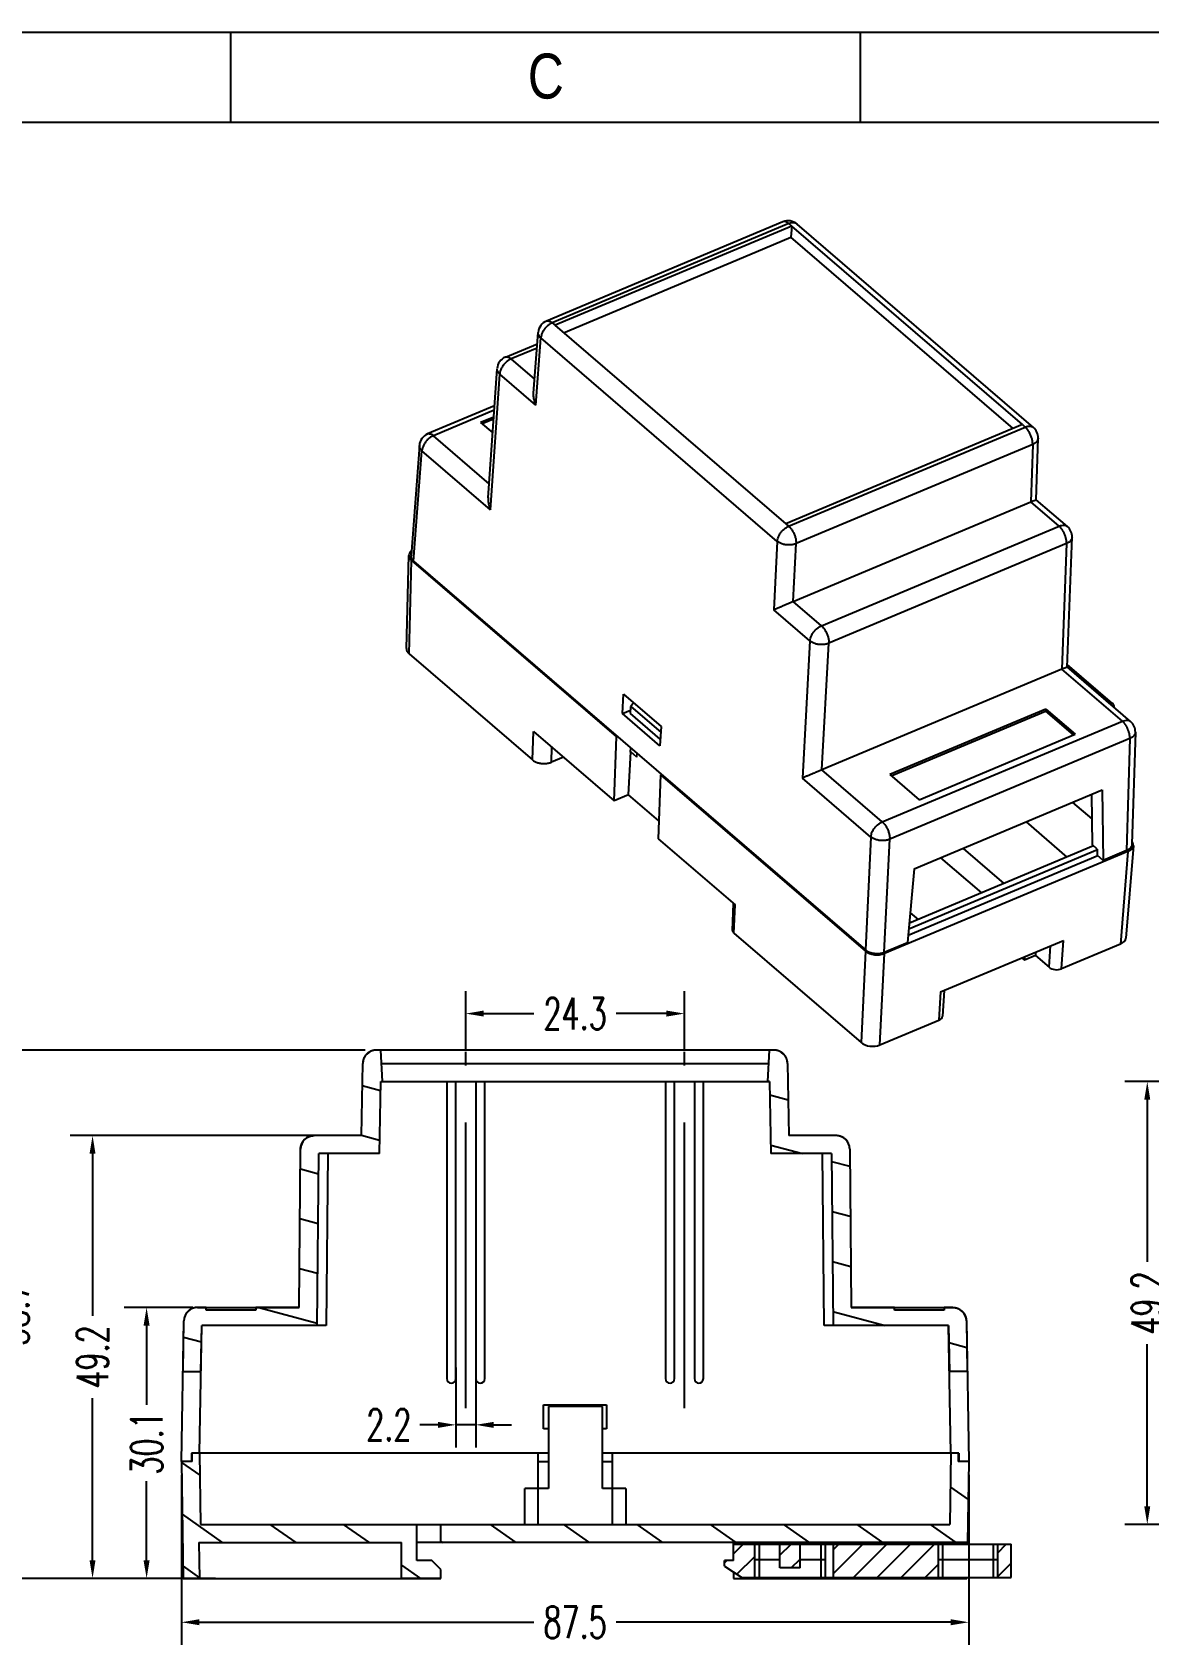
# Model space of a CAD drawing. Header units: millimetres. Extents: x 1616 to 2036, y 150 to 447.
# Drawn here: x 1803.7 to 1927.8, y 268.1 to 447.3 of the extents above; entities that cross this region are included whole.
import ezdxf
from ezdxf.enums import TextEntityAlignment as Align

# ---------------------------------------------------------------- set-up
doc = ezdxf.new("R2010")
doc.units = ezdxf.units.MM
doc.linetypes.add('CENTER', pattern=[50.8, 31.75, -6.35, 6.35, -6.35])
doc.layers.add('dim', color=3, linetype='Continuous')
doc.styles.add('romans', font='romans.shx', dxfattribs={"width": 0.67, "bigfont": 'fangsong.shx'})
doc.styles.add('TEXTSTYLE_0', font='txt', dxfattribs={"width": 0.8})
doc.dimstyles.new('MSTD', dxfattribs={"dimtxt": 3.5, "dimasz": 2, "dimexe": 2.5, "dimexo": 1.5, "dimgap": 1, "dimtad": 0, "dimdsep": 46, "dimtxsty": 'romans', "dimcen": 0, "dimclrd": 5, "dimclre": 5, "dimclrt": 3, "dimadec": 1, "dimazin": 0, "dimtfac": 0.5, "dimtmove": 0, "dimatfit": 3, "dimfxl": 1, "dimarcsym": 0})

# ---------------------------------------------------------------- blocks, each defined once
blk = doc.blocks.new('*D43')
at = {"color": 5, "lineweight": -2, "transparency": 16777216}
for p, q in [((1820.27, 287), (1820.27, 268.12)), ((1907.77, 287), (1907.77, 268.12)), ((1822.27, 270.62), (1859.45, 270.62)), ((1905.77, 270.62), (1868.6, 270.62))]:
    blk.add_line(p, q, dxfattribs=at)
at = {"color": 5, "transparency": 16777216}
for points in [[(1822.27, 270.96), (1822.27, 270.29), (1820.27, 270.62)], [(1905.77, 270.96), (1905.77, 270.29), (1907.77, 270.62)]]:
    blk.add_solid(points, dxfattribs=at)
at = {"layer": 'Defpoints', "color": 0, "transparency": 16777216}
for p in [(1820.27, 288.5), (1907.77, 288.5), (1907.77, 270.62)]:
    blk.add_point(p, dxfattribs=at)
at = {"color": 3, "transparency": 16777216, "insert": (1864.02, 270.62), "char_height": 3.5, "attachment_point": 5, "style": 'romans'}
blk.add_mtext('87.5', dxfattribs=at)
blk = doc.blocks.new('*D29')
at = {"color": 5, "lineweight": -2, "transparency": 16777216}
for p, q in [((1840.68, 334.2), (1799.05, 334.2)), ((1801.55, 332.2), (1801.55, 309.42)), ((1801.55, 277.5), (1801.55, 300.28)), ((1824.06, 275.5), (1799.05, 275.5))]:
    blk.add_line(p, q, dxfattribs=at)
at = {"color": 5, "transparency": 16777216}
for points in [[(1801.22, 332.2), (1801.89, 332.2), (1801.55, 334.2)], [(1801.22, 277.5), (1801.89, 277.5), (1801.55, 275.5)]]:
    blk.add_solid(points, dxfattribs=at)
at = {"layer": 'Defpoints', "color": 0, "transparency": 16777216}
for p in [(1842.18, 334.2), (1801.55, 275.5), (1825.56, 275.5)]:
    blk.add_point(p, dxfattribs=at)
at = {"color": 3, "transparency": 16777216, "insert": (1801.55, 304.85), "char_height": 3.5, "attachment_point": 5, "rotation": 90, "style": 'romans'}
blk.add_mtext('58.7', dxfattribs=at)
blk = doc.blocks.new('*D46')
at = {"color": 5, "lineweight": -2, "transparency": 16777216}
for p, q in [((1941.31, 330.7), (1925.11, 330.7)), ((1927.61, 328.7), (1927.61, 310.67)), ((1927.61, 283.5), (1927.61, 301.53)), ((1944.38, 281.5), (1925.11, 281.5))]:
    blk.add_line(p, q, dxfattribs=at)
at = {"color": 5, "transparency": 16777216}
for points in [[(1927.28, 328.7), (1927.94, 328.7), (1927.61, 330.7)], [(1927.28, 283.5), (1927.94, 283.5), (1927.61, 281.5)]]:
    blk.add_solid(points, dxfattribs=at)
at = {"layer": 'Defpoints', "color": 0, "transparency": 16777216}
for p in [(1927.61, 330.7), (1942.81, 330.7), (1945.88, 281.5)]:
    blk.add_point(p, dxfattribs=at)
at = {"color": 3, "transparency": 16777216, "insert": (1927.61, 306.1), "char_height": 3.5, "attachment_point": 5, "rotation": 90, "style": 'romans'}
blk.add_mtext('49.2', dxfattribs=at)
blk = doc.blocks.new('*D49')
at = {"color": 5, "lineweight": -2, "transparency": 16777216}
for p, q in [((1821.52, 305.6), (1813.9, 305.6)), ((1816.4, 303.6), (1816.4, 294.79)), ((1816.4, 277.5), (1816.4, 286.31)), ((1821.52, 275.5), (1813.9, 275.5))]:
    blk.add_line(p, q, dxfattribs=at)
at = {"color": 5, "transparency": 16777216}
for points in [[(1816.06, 303.6), (1816.73, 303.6), (1816.4, 305.6)], [(1816.06, 277.5), (1816.73, 277.5), (1816.4, 275.5)]]:
    blk.add_solid(points, dxfattribs=at)
at = {"layer": 'Defpoints', "color": 0, "transparency": 16777216}
for p in [(1823.02, 305.6), (1816.4, 275.5), (1823.02, 275.5)]:
    blk.add_point(p, dxfattribs=at)
at = {"color": 3, "transparency": 16777216, "insert": (1816.4, 290.55), "char_height": 3.5, "attachment_point": 5, "rotation": 90, "style": 'romans'}
blk.add_mtext('30.1', dxfattribs=at)
blk = doc.blocks.new('*D50')
at = {"color": 5, "lineweight": -2, "transparency": 16777216}
for p, q in [((1836.14, 324.7), (1807.89, 324.7)), ((1810.39, 322.7), (1810.39, 304.67)), ((1810.39, 277.5), (1810.39, 295.53)), ((1824.06, 275.5), (1807.89, 275.5))]:
    blk.add_line(p, q, dxfattribs=at)
at = {"color": 5, "transparency": 16777216}
for points in [[(1810.06, 322.7), (1810.72, 322.7), (1810.39, 324.7)], [(1810.06, 277.5), (1810.72, 277.5), (1810.39, 275.5)]]:
    blk.add_solid(points, dxfattribs=at)
at = {"layer": 'Defpoints', "color": 0, "transparency": 16777216}
for p in [(1837.64, 324.7), (1810.39, 275.5), (1825.56, 275.5)]:
    blk.add_point(p, dxfattribs=at)
at = {"color": 3, "transparency": 16777216, "insert": (1810.39, 300.1), "char_height": 3.5, "attachment_point": 5, "rotation": 90, "style": 'romans'}
blk.add_mtext('49.2', dxfattribs=at)
blk = doc.blocks.new('*D51')
at = {"color": 5, "lineweight": -2, "transparency": 16777216}
for p, q in [((1851.87, 334.2), (1851.87, 340.76)), ((1876.17, 334.2), (1876.17, 340.76)), ((1853.87, 338.26), (1859.45, 338.26)), ((1874.17, 338.26), (1868.6, 338.26))]:
    blk.add_line(p, q, dxfattribs=at)
at = {"color": 5, "transparency": 16777216}
for points in [[(1853.87, 338.6), (1853.87, 337.93), (1851.87, 338.26)], [(1874.17, 338.6), (1874.17, 337.93), (1876.17, 338.26)]]:
    blk.add_solid(points, dxfattribs=at)
at = {"layer": 'Defpoints', "color": 0, "transparency": 16777216}
for p in [(1876.17, 338.26), (1851.87, 332.7), (1876.17, 332.7)]:
    blk.add_point(p, dxfattribs=at)
at = {"color": 3, "transparency": 16777216, "insert": (1864.02, 338.26), "char_height": 3.5, "attachment_point": 5, "style": 'romans'}
blk.add_mtext('24.3', dxfattribs=at)
blk = doc.blocks.new('*D52')
at = {"color": 5, "lineweight": -2, "transparency": 16777216}
for p, q in [((1850.77, 298.94), (1850.77, 290.06)), ((1852.97, 298.94), (1852.97, 290.06)), ((1848.77, 292.56), (1846.77, 292.56)), ((1852.97, 292.56), (1850.77, 292.56)), ((1854.97, 292.56), (1856.97, 292.56))]:
    blk.add_line(p, q, dxfattribs=at)
at = {"color": 5, "transparency": 16777216}
for points in [[(1848.77, 292.89), (1848.77, 292.22), (1850.77, 292.56)], [(1854.97, 292.89), (1854.97, 292.22), (1852.97, 292.56)]]:
    blk.add_solid(points, dxfattribs=at)
at = {"layer": 'Defpoints', "color": 0, "transparency": 16777216}
for p in [(1850.77, 300.44), (1852.97, 300.44), (1850.77, 292.56)]:
    blk.add_point(p, dxfattribs=at)
at = {"color": 3, "transparency": 16777216, "insert": (1843.32, 292.56), "char_height": 3.5, "attachment_point": 5, "style": 'romans'}
blk.add_mtext('2.2', dxfattribs=at)
blk = doc.blocks.new('SUN_6HWZ35TKXU86YGHH1AY77V3D6FJ')
at = {"color": 7, "linetype": 'Continuous'}
for p, q in [((-420, 297), (0, 297)), ((-210, 287), (-210, 297)), ((-140, 287), (-140, 297)), ((-410, 287), (-10, 287))]:
    blk.add_line(p, q, dxfattribs=at)
at = {"color": 2, "linetype": 'Continuous', "style": 'TEXTSTYLE_0', "width": 1.2}
blk.add_text('C', height=5, dxfattribs=at).set_placement((-176.98, 289.63), (-172.98, 289.63), align=Align.FIT)

msp = doc.modelspace()

# ---------------------------------------------------------------- hatches: boundary and pattern name
at = {"linetype": 'Continuous'}
h = msp.add_hatch(dxfattribs=at)
h.set_pattern_fill('DEFAULT__2', color=2, scale=5.35918, angle=165, style=0, pattern_type=0)
h.set_pattern_definition([(165, (1553.312, 24.35), (-1.38706, -5.17657), [])])
edge = h.paths.add_edge_path()
edge.add_line((1885.635, 330.701), (1885.42, 330.701))
edge.add_line((1885.603, 334.201), (1885.42, 330.701))
edge.add_line((1886.135, 334.201), (1885.603, 334.201))
edge.add_spline(control_points=[(1887.634, 332.727), (1887.619, 333.594), (1887.001, 334.201), (1886.135, 334.201)], knot_values=[0, 0, 0, 0, 1, 1, 1, 1], weights=[1, 0.8088336, 0.8088336, 1], degree=3, periodic=0)
edge.add_line((1887.634, 332.727), (1887.774, 324.701))
edge.add_line((1893.038, 324.701), (1887.774, 324.701))
edge.add_spline(control_points=[(1894.537, 323.214), (1894.53, 324.087), (1893.91, 324.701), (1893.038, 324.701)], knot_values=[0, 0, 0, 0, 1, 1, 1, 1], weights=[1, 0.8067903, 0.8067903, 1], degree=3, periodic=0)
edge.add_line((1894.537, 323.214), (1894.691, 305.601))
edge.add_line((1899.524, 305.601), (1894.691, 305.601))
edge.add_line((1899.524, 305.301), (1899.524, 305.601))
edge.add_line((1905.024, 305.301), (1899.524, 305.301))
edge.add_line((1905.024, 305.601), (1905.024, 305.301))
edge.add_line((1906.002, 305.601), (1905.024, 305.601))
edge.add_spline(control_points=[(1906.002, 305.601), (1906.869, 305.601), (1907.487, 304.994), (1907.502, 304.127)], knot_values=[0, 0, 0, 0, 1, 1, 1, 1], weights=[1, 0.8088336, 0.8088336, 1], degree=3, periodic=0)
edge.add_line((1907.502, 304.127), (1907.6, 298.501))
edge.add_line((1907.6, 298.501), (1905.616, 298.501))
edge.add_line((1905.527, 303.601), (1905.616, 298.501))
edge.add_line((1905.527, 303.601), (1892.691, 303.601))
edge.add_line((1892.524, 322.701), (1892.691, 303.601))
edge.add_line((1892.524, 322.701), (1885.774, 322.701))
edge.add_line((1885.635, 330.701), (1885.774, 322.701))
edge = h.paths.add_edge_path()
edge.add_line((1842.414, 330.701), (1842.629, 330.701))
edge.add_line((1842.274, 322.701), (1842.414, 330.701))
edge.add_line((1842.274, 322.701), (1835.524, 322.701))
edge.add_line((1835.358, 303.601), (1835.524, 322.701))
edge.add_line((1835.358, 303.601), (1822.522, 303.601))
edge.add_line((1822.433, 298.501), (1822.522, 303.601))
edge.add_line((1820.449, 298.501), (1822.433, 298.501))
edge.add_line((1820.449, 298.501), (1820.547, 304.127))
edge.add_spline(control_points=[(1822.047, 305.601), (1821.18, 305.601), (1820.562, 304.994), (1820.547, 304.127)], knot_values=[0, 0, 0, 0, 1, 1, 1, 1], weights=[1, 0.8088336, 0.8088336, 1], degree=3, periodic=0)
edge.add_line((1823.024, 305.601), (1822.047, 305.601))
edge.add_line((1823.024, 305.301), (1823.024, 305.601))
edge.add_line((1828.524, 305.301), (1823.024, 305.301))
edge.add_line((1828.524, 305.601), (1828.524, 305.301))
edge.add_line((1833.358, 305.601), (1828.524, 305.601))
edge.add_line((1833.358, 305.601), (1833.512, 323.214))
edge.add_spline(control_points=[(1833.512, 323.214), (1833.519, 324.087), (1834.139, 324.701), (1835.011, 324.701)], knot_values=[0, 0, 0, 0, 1, 1, 1, 1], weights=[1, 0.8067903, 0.8067903, 1], degree=3, periodic=0)
edge.add_line((1840.274, 324.701), (1835.011, 324.701))
edge.add_line((1840.274, 324.701), (1840.415, 332.727))
edge.add_spline(control_points=[(1841.914, 334.201), (1841.048, 334.201), (1840.43, 333.594), (1840.415, 332.727)], knot_values=[0, 0, 0, 0, 1, 1, 1, 1], weights=[1, 0.8088336, 0.8088336, 1], degree=3, periodic=0)
edge.add_line((1842.446, 334.201), (1841.914, 334.201))
edge.add_line((1842.629, 330.701), (1842.446, 334.201))
h = msp.add_hatch(dxfattribs=at)
h.set_pattern_fill('DEFAULT__1', color=2, scale=4.676027, angle=325, style=0, pattern_type=0)
h.set_pattern_definition([(325, (1553.312, 24.35), (2.68206, 3.830377), [])])
edge = h.paths.add_edge_path()
edge.add_line((1846.413, 277.501), (1846.413, 281.501))
edge.add_line((1848.113, 277.501), (1846.413, 277.501))
edge.add_line((1849.113, 276.501), (1848.113, 277.501))
edge.add_line((1849.113, 275.501), (1849.113, 276.501))
edge.add_line((1849.113, 275.501), (1844.713, 275.501))
edge.add_line((1844.713, 275.501), (1844.713, 279.501))
edge.add_line((1822.213, 279.501), (1844.713, 279.501))
edge.add_line((1822.213, 279.501), (1822.275, 275.501))
edge.add_line((1822.275, 275.501), (1820.474, 275.501))
edge.add_line((1820.274, 288.501), (1820.474, 275.501))
edge.add_line((1821.444, 288.501), (1820.274, 288.501))
edge.add_line((1821.444, 288.501), (1821.444, 289.401))
edge.add_line((1822.261, 289.401), (1821.444, 289.401))
edge.add_line((1822.261, 289.401), (1822.382, 281.501))
edge.add_line((1822.382, 281.501), (1846.413, 281.501))
edge = h.paths.add_edge_path()
edge.add_line((1907.636, 279.501), (1849.113, 279.501))
edge.add_line((1849.113, 279.501), (1849.113, 281.501))
edge.add_line((1849.113, 281.501), (1905.667, 281.501))
edge.add_line((1905.788, 289.401), (1905.667, 281.501))
edge.add_line((1906.604, 289.401), (1905.788, 289.401))
edge.add_line((1906.604, 289.401), (1906.604, 288.501))
edge.add_line((1907.774, 288.501), (1906.604, 288.501))
edge.add_line((1907.774, 288.501), (1907.636, 279.501))
h = msp.add_hatch(dxfattribs=at)
h.set_pattern_fill('A', color=2, scale=1.879816, angle=45, style=0, pattern_type=0)
h.set_pattern_definition([(45, (1553.312, 24.35), (-1.329231, 1.329231), [])])
edge = h.paths.add_edge_path()
edge.add_line((1881.636, 279.301), (1883.996, 279.301))
edge.add_line((1883.996, 275.601), (1883.996, 279.301))
edge.add_line((1882.535, 275.601), (1883.996, 275.601))
edge.add_line((1880.636, 276.868), (1882.535, 275.601))
edge.add_line((1880.636, 276.868), (1880.636, 277.501))
edge.add_line((1881.636, 277.501), (1880.636, 277.501))
edge.add_line((1881.636, 277.501), (1881.636, 279.301))
edge = h.paths.add_edge_path()
edge.add_line((1886.786, 279.301), (1889.017, 279.301))
edge.add_line((1889.017, 276.664), (1889.017, 279.301))
edge.add_line((1889.017, 276.664), (1886.786, 276.664))
edge.add_line((1886.786, 276.664), (1886.786, 279.301))
edge = h.paths.add_edge_path()
edge.add_line((1892.699, 279.301), (1904.396, 279.301))
edge.add_line((1904.396, 275.601), (1904.396, 279.301))
edge.add_line((1892.699, 275.601), (1904.396, 275.601))
edge.add_line((1892.699, 279.301), (1892.699, 275.601))
edge = h.paths.add_edge_path()
edge.add_line((1910.996, 279.301), (1912.496, 279.301))
edge.add_line((1912.496, 275.601), (1912.496, 279.301))
edge.add_line((1910.996, 275.601), (1912.496, 275.601))
edge.add_line((1910.996, 275.601), (1910.996, 279.301))

# ---------------------------------------------------------------- linework, layer by layer
at = {"color": 7, "linetype": 'Continuous'}
for p, q in [((1887.124, 426.247), (1860.836, 415.224)), ((1887.768, 426.05), (1861.479, 415.026)), ((1888.091, 425.781), (1861.788, 414.752)), ((1887.768, 426.05), (1888.091, 425.781)), ((1888.091, 425.781), (1888.013, 424.529)), ((1913.737, 403.72), (1888.093, 425.782)), ((1914.959, 403.396), (1888.683, 426.001)), ((1862.739, 413.931), (1884.16, 422.914)), ((1884.16, 422.914), (1888.013, 424.529)), ((1912.705, 403.287), (1888.013, 424.529)), ((1859.411, 407.222), (1859.921, 413.954)), ((1861.479, 415.026), (1861.788, 414.752)), ((1861.786, 414.751), (1887.43, 392.689)), ((1856.269, 411.213), (1859.826, 412.705)), ((1859.79, 412.222), (1856.914, 411.017)), ((1859.648, 405.891), (1860.212, 413.346)), ((1886.488, 390.741), (1860.212, 413.346)), ((1859.528, 408.768), (1856.914, 411.017)), ((1854.367, 395.592), (1855.352, 409.932)), ((1854.609, 394.261), (1855.645, 409.335)), ((1859.648, 405.891), (1855.645, 409.335)), ((1855.069, 405.801), (1847.629, 402.681)), ((1855.036, 405.32), (1848.274, 402.485)), ((1854.983, 404.555), (1853.524, 403.943)), ((1853.524, 403.943), (1854.862, 402.792)), ((1854.967, 404.316), (1853.705, 403.787)), ((1913.735, 403.72), (1887.432, 392.69)), ((1887.755, 392.421), (1914.044, 403.445)), ((1913.735, 403.72), (1914.044, 403.445)), ((1846.713, 401.411), (1845.785, 389.148)), ((1854.474, 397.151), (1848.274, 402.485)), ((1914.873, 401.513), (1888.585, 390.49)), ((1914.873, 401.513), (1914.682, 395.121)), ((1915.268, 395.354), (1915.48, 402.212)), ((1846.077, 388.551), (1847.004, 400.803)), ((1854.609, 394.261), (1847.004, 400.803)), ((1888.267, 384.044), (1914.683, 395.122)), ((1917.811, 392.431), (1914.683, 395.122)), ((1918.728, 392.383), (1915.271, 395.357)), ((1887.432, 392.69), (1887.755, 392.421)), ((1886.488, 390.741), (1886.121, 383.116)), ((1891.394, 381.354), (1917.811, 392.431)), ((1918.706, 376.776), (1919.249, 391.19)), ((1845.279, 378.819), (1845.547, 389.184)), ((1888.268, 384.045), (1888.585, 390.49)), ((1918.641, 390.49), (1892.22, 379.411)), ((1918.641, 390.49), (1918.123, 376.539)), ((1845.574, 378.246), (1845.842, 388.612)), ((1845.842, 388.612), (1868.625, 369.013)), ((1846.077, 388.551), (1896.288, 345.355)), ((1891.394, 381.354), (1888.267, 384.044)), ((1890.124, 379.672), (1886.121, 383.116)), ((1845.574, 378.246), (1859.272, 366.462)), ((1890.124, 379.672), (1889.287, 364.428)), ((1891.441, 365.35), (1892.22, 379.411)), ((1918.123, 376.539), (1891.441, 365.35)), ((1924.845, 370.757), (1918.124, 376.539)), ((1925.763, 370.709), (1918.703, 376.782)), ((1923.744, 372.729), (1918.716, 377.054)), ((1869.279, 371.599), (1869.412, 373.742)), ((1869.412, 373.742), (1873.571, 370.164)), ((1870.515, 372.793), (1870.216, 372.394)), ((1869.279, 371.599), (1870.194, 371.983)), ((1873.439, 368.021), (1869.279, 371.599)), ((1870.174, 371.599), (1870.216, 372.394)), ((1873.484, 368.752), (1870.174, 371.599)), ((1870.216, 372.394), (1873.532, 369.541)), ((1916.327, 372.111), (1898.981, 364.837)), ((1899.162, 364.681), (1916.315, 371.873)), ((1916.327, 372.111), (1916.315, 371.873)), ((1916.315, 371.873), (1919.401, 369.218)), ((1916.327, 372.111), (1919.595, 369.299)), ((1923.933, 372.287), (1923.939, 372.339)), ((1859.272, 366.462), (1859.392, 369.62)), ((1859.392, 369.62), (1868.356, 361.907)), ((1873.571, 370.164), (1873.439, 368.021)), ((1898.161, 359.568), (1924.845, 370.757)), ((1902.249, 362.025), (1919.595, 369.299)), ((1926.284, 369.526), (1925.899, 357.076)), ((1861.379, 366.199), (1861.442, 367.856)), ((1868.356, 361.907), (1868.625, 369.013)), ((1868.735, 369.059), (1868.625, 369.013)), ((1870.169, 367.825), (1870.15, 367.321)), ((1925.677, 368.826), (1898.988, 357.635)), ((1925.677, 368.826), (1925.292, 356.377)), ((1862.716, 366.76), (1861.379, 366.199)), ((1869.964, 362.582), (1870.218, 367.35)), ((1870.218, 367.35), (1870.15, 367.321)), ((1870.89, 366.771), (1870.218, 367.35)), ((1870.89, 366.771), (1870.912, 367.186)), ((1873.521, 364.8), (1873.253, 357.695)), ((1873.631, 364.846), (1873.521, 364.8)), ((1873.521, 364.8), (1896.304, 345.2)), ((1896.891, 357.886), (1889.287, 364.428)), ((1898.161, 359.568), (1891.44, 365.35)), ((1898.981, 364.837), (1902.249, 362.025)), ((1869.964, 362.582), (1868.356, 361.907)), ((1873.328, 359.688), (1869.964, 362.582)), ((1901.712, 354.353), (1922.596, 363.11)), ((1921.512, 357.008), (1921.437, 362.624)), ((1922.596, 363.11), (1922.7, 355.29)), ((1921.473, 359.891), (1919.326, 361.739)), ((1914.14, 359.564), (1918.683, 355.656)), ((1873.253, 357.695), (1881.8, 350.342)), ((1896.891, 357.886), (1896.288, 345.355)), ((1898.384, 345.093), (1898.988, 357.635)), ((1921.642, 356.896), (1901.167, 348.311)), ((1907.133, 356.626), (1911.676, 352.717)), ((1922.047, 356.548), (1921.512, 357.008)), ((1926.061, 356.952), (1925.231, 346.656)), ((1925.453, 356.277), (1898.41, 344.937)), ((1922.132, 355.779), (1901.043, 346.935)), ((1922.084, 356.458), (1901.109, 347.662)), ((1904.626, 355.575), (1909.169, 351.666)), ((1922.047, 356.548), (1922.047, 355.852)), ((1922.7, 355.29), (1922.047, 355.852)), ((1925.292, 356.377), (1922.7, 355.29)), ((1925.453, 356.277), (1924.623, 345.981)), ((1901.712, 354.353), (1900.975, 346.18)), ((1881.523, 347.493), (1881.636, 350.483)), ((1881.68, 347.184), (1881.8, 350.342)), ((1901.271, 349.462), (1902.137, 348.717)), ((1881.68, 347.184), (1895.797, 335.04)), ((1898.384, 345.093), (1900.975, 346.18)), ((1904.638, 340.662), (1918.299, 346.39)), ((1918.094, 343.243), (1918.299, 346.39)), ((1924.623, 345.981), (1918.094, 343.243)), ((1896.304, 345.2), (1895.797, 335.04)), ((1897.903, 334.777), (1898.41, 344.937)), ((1913.683, 344.455), (1913.962, 344.215)), ((1915.173, 344.723), (1913.962, 344.215)), ((1913.982, 344.58), (1913.962, 344.215)), ((1915.193, 345.088), (1915.173, 344.723)), ((1915.173, 344.723), (1916.689, 343.419)), ((1916.689, 343.419), (1916.843, 345.78)), ((1904.638, 340.662), (1904.433, 337.515)), ((1905.025, 340.824), (1904.839, 337.971)), ((1897.903, 334.777), (1904.433, 337.515)), ((1842.446, 334.201), (1841.914, 334.201)), ((1886.135, 334.201), (1841.914, 334.201)), ((1842.629, 330.701), (1842.446, 334.201)), ((1842.629, 330.701), (1842.446, 334.201)), ((1885.603, 334.201), (1885.42, 330.701)), ((1885.603, 334.201), (1885.42, 330.701)), ((1886.135, 334.201), (1885.603, 334.201)), ((1840.274, 324.701), (1840.415, 332.727)), ((1840.274, 324.701), (1840.415, 332.727)), ((1842.524, 332.701), (1885.525, 332.701)), ((1887.634, 332.727), (1887.774, 324.701)), ((1887.634, 332.727), (1887.774, 324.701)), ((1842.274, 322.701), (1842.414, 330.701)), ((1842.274, 322.701), (1842.414, 330.701)), ((1842.414, 330.701), (1842.629, 330.701)), ((1842.414, 330.701), (1885.635, 330.701)), ((1849.774, 330.701), (1849.774, 297.701)), ((1850.774, 297.701), (1850.774, 330.701)), ((1852.974, 330.701), (1852.974, 297.701)), ((1853.974, 297.701), (1853.974, 330.701)), ((1874.074, 330.701), (1874.074, 297.701)), ((1875.074, 297.701), (1875.074, 330.701)), ((1877.274, 330.701), (1877.274, 297.701)), ((1878.274, 297.701), (1878.274, 330.701)), ((1885.635, 330.701), (1885.42, 330.701)), ((1885.635, 330.701), (1885.774, 322.701)), ((1885.635, 330.701), (1885.774, 322.701)), ((1840.274, 324.701), (1835.011, 324.701)), ((1840.274, 324.701), (1835.011, 324.701)), ((1893.038, 324.701), (1887.774, 324.701)), ((1893.038, 324.701), (1887.774, 324.701)), ((1833.358, 305.601), (1833.512, 323.214)), ((1833.358, 305.601), (1833.512, 323.214)), ((1835.358, 303.601), (1835.524, 322.701)), ((1835.358, 303.601), (1835.524, 322.701)), ((1842.274, 322.701), (1835.524, 322.701)), ((1842.274, 322.701), (1835.524, 322.701)), ((1836.524, 322.701), (1836.358, 303.601)), ((1892.524, 322.701), (1885.774, 322.701)), ((1892.524, 322.701), (1885.774, 322.701)), ((1891.691, 303.601), (1891.524, 322.701)), ((1892.524, 322.701), (1892.691, 303.601)), ((1892.524, 322.701), (1892.691, 303.601)), ((1894.537, 323.214), (1894.691, 305.601)), ((1894.537, 323.214), (1894.691, 305.601)), ((1823.024, 305.601), (1822.047, 305.601)), ((1822.047, 305.601), (1833.358, 305.601)), ((1823.024, 305.301), (1823.024, 305.601)), ((1823.024, 305.301), (1823.024, 305.601)), ((1828.524, 305.301), (1823.024, 305.301)), ((1828.524, 305.301), (1823.024, 305.301)), ((1828.524, 305.601), (1828.524, 305.301)), ((1833.358, 305.601), (1828.524, 305.601)), ((1828.524, 305.601), (1828.524, 305.301)), ((1899.524, 305.601), (1894.691, 305.601)), ((1894.691, 305.601), (1906.002, 305.601)), ((1899.524, 305.301), (1899.524, 305.601)), ((1899.524, 305.301), (1899.524, 305.601)), ((1905.024, 305.301), (1899.524, 305.301)), ((1905.024, 305.301), (1899.524, 305.301)), ((1905.024, 305.601), (1905.024, 305.301)), ((1906.002, 305.601), (1905.024, 305.601)), ((1905.024, 305.601), (1905.024, 305.301)), ((1820.274, 288.501), (1820.547, 304.127)), ((1820.449, 298.501), (1820.547, 304.127)), ((1822.274, 289.401), (1822.522, 303.601)), ((1822.433, 298.501), (1822.522, 303.601)), ((1835.358, 303.601), (1822.522, 303.601)), ((1836.358, 303.601), (1822.522, 303.601)), ((1905.527, 303.601), (1891.691, 303.601)), ((1905.527, 303.601), (1892.691, 303.601)), ((1905.527, 303.601), (1905.616, 298.501)), ((1905.774, 289.401), (1905.527, 303.601)), ((1907.502, 304.127), (1907.6, 298.501)), ((1907.502, 304.127), (1907.774, 288.501)), ((1820.449, 298.501), (1822.433, 298.501)), ((1820.449, 298.501), (1822.433, 298.501)), ((1907.6, 298.501), (1905.616, 298.501)), ((1907.6, 298.501), (1905.616, 298.501)), ((1860.524, 294.801), (1867.524, 294.801)), ((1860.524, 292.101), (1860.524, 294.801)), ((1867.05, 294.601), (1861.05, 294.601)), ((1861.05, 294.601), (1861.05, 285.501)), ((1867.05, 285.501), (1867.05, 294.601)), ((1867.524, 294.801), (1867.524, 292.101)), ((1861.05, 292.101), (1860.524, 292.101)), ((1867.524, 292.101), (1867.05, 292.101)), ((1821.374, 289.401), (1821.374, 288.501)), ((1822.261, 289.401), (1821.374, 289.401)), ((1821.444, 288.501), (1821.444, 289.401)), ((1822.261, 289.401), (1821.444, 289.401)), ((1821.444, 288.501), (1821.444, 289.401)), ((1822.261, 289.401), (1822.382, 281.501)), ((1822.261, 289.401), (1822.382, 281.501)), ((1861.05, 289.401), (1822.274, 289.401)), ((1859.924, 281.501), (1859.924, 289.401)), ((1905.774, 289.401), (1867.05, 289.401)), ((1868.124, 289.401), (1868.124, 285.501)), ((1905.788, 289.401), (1905.667, 281.501)), ((1905.788, 289.401), (1905.667, 281.501)), ((1906.604, 289.401), (1905.788, 289.401)), ((1906.674, 289.401), (1905.788, 289.401)), ((1906.604, 289.401), (1906.604, 288.501)), ((1906.604, 289.401), (1906.604, 288.501)), ((1906.674, 289.401), (1906.674, 288.501)), ((1820.274, 288.501), (1820.474, 275.501)), ((1821.444, 288.501), (1820.274, 288.501)), ((1820.274, 288.501), (1820.474, 275.501)), ((1821.444, 288.501), (1820.274, 288.501)), ((1859.924, 288.501), (1861.05, 288.501)), ((1867.05, 288.501), (1868.124, 288.501)), ((1907.774, 288.501), (1906.604, 288.501)), ((1907.774, 288.501), (1906.604, 288.501)), ((1907.774, 288.501), (1907.633, 279.301)), ((1907.774, 288.501), (1907.636, 279.501)), ((1861.05, 285.501), (1858.425, 285.501)), ((1858.425, 281.501), (1858.425, 285.501)), ((1869.675, 285.501), (1867.05, 285.501)), ((1868.175, 281.501), (1868.175, 285.501)), ((1869.675, 285.501), (1869.675, 281.501)), ((1822.382, 281.501), (1846.413, 281.501)), ((1822.382, 281.501), (1905.667, 281.501)), ((1846.413, 277.501), (1846.413, 281.501)), ((1846.413, 277.501), (1846.413, 281.501)), ((1849.113, 279.501), (1849.113, 281.501)), ((1849.113, 281.501), (1905.667, 281.501)), ((1849.113, 279.501), (1849.113, 281.501)), ((1822.213, 279.501), (1844.713, 279.501)), ((1822.213, 279.501), (1822.275, 275.501)), ((1822.213, 279.501), (1822.275, 275.501)), ((1822.213, 279.501), (1844.713, 279.501)), ((1844.713, 275.501), (1844.713, 279.501)), ((1844.713, 275.501), (1844.713, 279.501)), ((1850.252, 279.501), (1846.413, 279.501)), ((1907.636, 279.501), (1849.113, 279.501)), ((1907.636, 279.501), (1863.873, 279.501)), ((1881.636, 277.501), (1881.636, 279.501)), ((1881.636, 279.301), (1883.996, 279.301)), ((1881.636, 277.501), (1881.636, 279.301)), ((1881.636, 279.301), (1912.496, 279.301)), ((1883.996, 275.601), (1883.996, 279.301)), ((1883.996, 275.601), (1883.996, 279.301)), ((1884.496, 275.601), (1884.496, 279.301)), ((1886.786, 276.664), (1886.786, 279.501)), ((1886.786, 279.301), (1889.017, 279.301)), ((1886.786, 276.664), (1886.786, 279.301)), ((1888.886, 279.301), (1888.886, 279.501)), ((1889.017, 276.664), (1889.017, 279.301)), ((1889.017, 276.664), (1889.017, 279.301)), ((1891.326, 279.301), (1891.326, 275.601)), ((1891.826, 279.301), (1891.826, 275.601)), ((1892.699, 279.301), (1904.396, 279.301)), ((1892.699, 279.301), (1892.699, 275.601)), ((1892.699, 279.301), (1892.699, 275.601)), ((1904.396, 275.601), (1904.396, 279.301)), ((1904.396, 275.601), (1904.396, 279.301)), ((1904.896, 275.601), (1904.896, 279.301)), ((1910.496, 279.301), (1910.496, 275.601)), ((1910.996, 279.301), (1912.496, 279.301)), ((1910.996, 275.601), (1910.996, 279.301)), ((1910.996, 275.601), (1910.996, 279.301)), ((1912.496, 275.601), (1912.496, 279.301)), ((1912.496, 275.601), (1912.496, 279.301)), ((1848.113, 277.501), (1846.413, 277.501)), ((1848.113, 277.501), (1846.413, 277.501)), ((1849.113, 276.501), (1848.113, 277.501)), ((1849.113, 276.501), (1848.113, 277.501)), ((1849.113, 275.501), (1849.113, 276.501)), ((1849.113, 275.501), (1849.113, 276.501)), ((1880.636, 276.868), (1880.636, 277.501)), ((1881.636, 277.501), (1880.636, 277.501)), ((1881.636, 277.501), (1880.636, 277.501)), ((1880.636, 276.868), (1880.636, 277.501)), ((1880.636, 276.868), (1882.535, 275.601)), ((1880.636, 276.868), (1882.535, 275.601)), ((1881.636, 276.201), (1881.636, 275.501)), ((1883.996, 277.601), (1886.786, 277.601)), ((1889.017, 276.664), (1886.786, 276.664)), ((1889.017, 276.664), (1886.786, 276.664)), ((1889.017, 277.601), (1891.826, 277.601)), ((1904.396, 277.601), (1910.996, 277.601)), ((1822.275, 275.501), (1820.474, 275.501)), ((1820.474, 275.501), (1849.113, 275.501)), ((1849.113, 275.501), (1844.713, 275.501)), ((1881.636, 275.501), (1907.574, 275.501)), ((1882.535, 275.601), (1883.996, 275.601)), ((1882.535, 275.601), (1912.496, 275.601)), ((1892.699, 275.601), (1904.396, 275.601)), ((1904.036, 275.601), (1904.036, 275.501)), ((1907.576, 275.601), (1907.574, 275.501)), ((1910.996, 275.601), (1912.496, 275.601))]:
    msp.add_line(p, q, dxfattribs=at)
at = {"color": 6, "linetype": 'CENTER'}
for p, q in [((1851.874, 294.401), (1851.874, 334.001)), ((1876.174, 294.401), (1876.174, 334.001))]:
    msp.add_line(p, q, dxfattribs=at)
at = {"color": 4, "linetype": 'Continuous'}
msp.add_line((1863.873, 279.501), (1850.252, 279.501), dxfattribs=at)
at = {"color": 7, "linetype": 'Continuous'}
for centre, radius, start, end in [((1887.704, 424.864), 1.5, 49.29495, 112.7494), ((1888.303, 425.561), 0.581, 49.15921, 60.80778), ((1861.416, 413.841), 1.5, 112.75133, 175.68131), ((1856.849, 409.83), 1.5, 112.75954, 176.07433), ((1913.98, 402.259), 1.5, 358.21586, 49.29498), ((1848.209, 401.298), 1.5, 112.75034, 175.68171), ((1917.75, 391.246), 1.5, 357.83807, 49.29496), ((1924.784, 369.572), 1.5, 358.21538, 49.29499), ((1841.914, 332.701), 1.5, 90, 179), ((1886.135, 332.701), 1.5, 1, 90), ((1835.011, 323.201), 1.5, 90, 179.5), ((1893.038, 323.201), 1.5, 0.5, 90), ((1822.047, 304.101), 1.5, 90, 179), ((1906.002, 304.101), 1.5, 1, 90), ((1850.274, 297.701), 0.5, 180, 360), ((1853.474, 297.701), 0.5, 180, 360), ((1874.574, 297.701), 0.5, 180, 360), ((1877.774, 297.701), 0.5, 180, 360)]:
    msp.add_arc(centre, radius, start, end, dxfattribs=at)
for centre, major_axis, ratio, start_param, end_param in [((1847.053, 389.12), (1.506, -0.08), 0.6105883, 2.5650003, 3.8109375), ((1846.785, 378.754), (1.506, -0.08), 0.6105883, -3.1249451, -2.4722478), ((1924.557, 357.048), (1.506, -0.08), 0.6105883, -0.9012522, 0.4759418), ((1882.326, 347.455), (0.803, -0.043), 0.6107123, -3.1319128, -2.4723338), ((1923.727, 346.752), (1.506, -0.08), 0.6105883, -0.9012522, -0.0168338), ((1897.515, 345.708), (1.505, -0.08), 0.6108696, -2.4721677, -0.9015706), ((1917.496, 343.757), (1.004, -0.053), 0.6107456, -2.4720816, -0.9012853), ((1903.835, 338.029), (1.004, -0.053), 0.6107456, -0.9012853, -0.0068965), ((1897.008, 335.548), (1.505, -0.08), 0.6108696, -2.4721677, -0.9015706)]:
    msp.add_ellipse(centre, major_axis=major_axis, ratio=ratio, start_param=start_param, end_param=end_param, dxfattribs=at)
for points, start_tangent, end_tangent in [([(1887.767, 426.05), (1887.538, 426.206), (1887.32, 426.274), (1887.124, 426.247)], (-0.7580769, 0.6521652), (-0.9220009, -0.3871877)), ([(1888.586, 426.068), (1888.359, 426.144), (1888.076, 426.14), (1887.772, 426.052)], (-0.8730175, 0.4876889), (-0.9233371, -0.3839903)), ([(1860.212, 413.346), (1860.023, 413.566), (1859.929, 413.806), (1859.921, 413.954)], (-0.7489001, 0.6626829), (0.0734476, 0.9972991)), ([(1861.475, 415.025), (1861.167, 414.856), (1860.871, 414.618), (1860.613, 414.327), (1860.408, 414.003), (1860.272, 413.669), (1860.212, 413.346)], (-0.9210674, -0.3894033), (-0.0616655, -0.9980969)), ([(1860.836, 415.224), (1861.032, 415.251), (1861.251, 415.183), (1861.48, 415.027)], (0.9220004, 0.387189), (0.7580769, -0.6521652)), ([(1856.662, 410.886), (1856.35, 410.65), (1856.074, 410.354), (1855.855, 410.019), (1855.708, 409.671), (1855.645, 409.335)], (-0.8499402, -0.5268792), (-0.0616644, -0.9980969)), ([(1856.27, 411.213), (1856.294, 411.222), (1856.349, 411.236), (1856.4, 411.242), (1856.449, 411.241), (1856.496, 411.235), (1856.541, 411.226), (1856.585, 411.213), (1856.629, 411.196), (1856.671, 411.178), (1856.711, 411.157), (1856.749, 411.135), (1856.782, 411.114), (1856.81, 411.095), (1856.836, 411.076), (1856.863, 411.056), (1856.886, 411.037), (1856.905, 411.022), (1856.912, 411.016)], (0.9230551, 0.3846677), (0.7580772, -0.6521648)), ([(1856.913, 411.016), (1856.829, 410.978), (1856.745, 410.935), (1856.662, 410.886)], (-0.9224639, -0.3860833), (-0.8499402, -0.5268792)), ([(1855.645, 409.335), (1855.455, 409.553), (1855.361, 409.79), (1855.353, 409.932)], (-0.7534807, 0.65747), (0.0669144, 0.9977587)), ([(1859.648, 405.891), (1859.463, 406.494), (1859.405, 407.011), (1859.412, 407.229)], (-0.3815173, 0.9243617), (0.0753372, 0.9971581)), ([(1914.873, 401.513), (1914.855, 401.845), (1914.779, 402.206), (1914.649, 402.57), (1914.475, 402.912), (1914.268, 403.211), (1914.043, 403.445)], (0.0395533, 0.9992175), (-0.7580769, 0.6521652)), ([(1914.048, 403.447), (1914.352, 403.535), (1914.635, 403.539), (1914.874, 403.457), (1914.959, 403.396)], (0.9233371, 0.3839904), (0.7574209, -0.6529269)), ([(1847.004, 400.803), (1846.815, 401.024), (1846.721, 401.263), (1846.713, 401.411)], (-0.7488998, 0.6626832), (0.0734302, 0.9973004)), ([(1848.273, 402.484), (1847.96, 402.315), (1847.665, 402.076), (1847.406, 401.785), (1847.201, 401.461), (1847.064, 401.126), (1847.004, 400.803)], (-0.9225093, -0.3859749), (-0.0616666, -0.9980968)), ([(1847.629, 402.681), (1847.631, 402.682), (1847.825, 402.708), (1848.044, 402.64), (1848.272, 402.484)], (0.9218911, 0.3874491), (0.7580769, -0.6521652)), ([(1915.479, 402.212), (1915.464, 402.096), (1915.356, 401.87), (1915.154, 401.672), (1914.873, 401.513)], (-0.0313673, -0.9995079), (-0.919381, -0.3933683)), ([(1854.367, 395.597), (1854.367, 395.267), (1854.435, 394.805), (1854.609, 394.261)], (-0.0693129, -0.997595), (0.3835161, -0.9235342)), ([(1914.682, 395.121), (1914.94, 395.231), (1915.134, 395.311), (1915.24, 395.352), (1915.263, 395.355), (1915.265, 395.355)], (0.9194799, 0.393137), (0.9660524, -0.2583461)), ([(1917.811, 392.432), (1918.119, 392.522), (1918.403, 392.526), (1918.642, 392.444), (1918.728, 392.383)], (0.921903, 0.3874208), (0.7574459, -0.6528979)), ([(1886.488, 390.741), (1886.548, 391.064), (1886.684, 391.398), (1886.889, 391.722), (1887.147, 392.013), (1887.443, 392.251), (1887.751, 392.42)], (0.0616655, 0.9980969), (0.9210674, 0.3894032)), ([(1888.585, 390.49), (1888.243, 390.387), (1887.863, 390.342), (1887.472, 390.358), (1887.096, 390.434), (1886.76, 390.565), (1886.488, 390.741)], (-0.9249986, -0.3799705), (-0.7672999, 0.6412885)), ([(1887.756, 392.422), (1887.98, 392.188), (1888.187, 391.889), (1888.361, 391.547), (1888.491, 391.182), (1888.567, 390.822), (1888.585, 390.49)], (0.7580769, -0.6521652), (-0.0395533, -0.9992175)), ([(1918.641, 390.49), (1918.64, 390.677), (1918.621, 390.858), (1918.589, 391.029), (1918.549, 391.188), (1918.505, 391.332), (1918.458, 391.46), (1918.411, 391.574), (1918.364, 391.676), (1918.319, 391.765), (1918.276, 391.845), (1918.234, 391.917), (1918.193, 391.983), (1918.153, 392.043), (1918.112, 392.1), (1918.073, 392.152), (1918.035, 392.201), (1917.998, 392.245), (1917.964, 392.283), (1917.934, 392.316), (1917.909, 392.342), (1917.884, 392.367), (1917.859, 392.39), (1917.837, 392.411), (1917.819, 392.426), (1917.813, 392.432)], (0.0462784, 0.9989286), (-0.7579962, 0.652259)), ([(1919.248, 391.189), (1919.232, 391.076), (1919.125, 390.849), (1918.923, 390.649), (1918.641, 390.49)], (-0.0375198, -0.9992959), (-0.9194044, -0.3933135)), ([(1846.077, 388.551), (1845.887, 388.767), (1845.793, 389.002), (1845.785, 389.148)], (-0.7580769, 0.6521652), (0.074125, 0.997249)), ([(1888.268, 384.045), (1887.953, 383.914), (1887.592, 383.762), (1887.239, 383.611), (1886.83, 383.433), (1886.474, 383.276), (1886.121, 383.116)], (-0.9248774, -0.3802654), (-0.9084241, -0.4180499)), ([(1890.124, 379.672), (1890.184, 379.996), (1890.321, 380.331), (1890.526, 380.654), (1890.785, 380.945), (1891.081, 381.184), (1891.393, 381.354)], (0.0616655, 0.9980969), (0.9225059, 0.3859831)), ([(1891.392, 381.353), (1891.615, 381.12), (1891.823, 380.821), (1891.998, 380.476), (1892.129, 380.108), (1892.204, 379.744), (1892.22, 379.411)], (0.7579962, -0.652259), (-0.0462784, -0.9989286)), ([(1892.22, 379.411), (1891.878, 379.308), (1891.499, 379.265), (1891.108, 379.282), (1890.732, 379.36), (1890.396, 379.493), (1890.124, 379.672)], (-0.924976, -0.3800256), (-0.7626829, 0.6467727)), ([(1918.123, 376.539), (1918.348, 376.634), (1918.533, 376.712), (1918.642, 376.757), (1918.703, 376.781)], (0.9194633, 0.3931758), (-0.3191904, -0.9476906)), ([(1923.939, 372.339), (1923.923, 372.473), (1923.857, 372.606), (1923.744, 372.729)], (0.0528208, 0.998604), (-0.7580769, 0.6521652)), ([(1924.846, 370.758), (1925.155, 370.848), (1925.438, 370.852), (1925.677, 370.77), (1925.762, 370.709)], (0.9218996, 0.3874289), (0.7574428, -0.6529015)), ([(1925.677, 368.826), (1925.673, 369.021), (1925.652, 369.208), (1925.618, 369.384), (1925.575, 369.546), (1925.528, 369.692), (1925.478, 369.822), (1925.429, 369.936), (1925.381, 370.037), (1925.335, 370.126), (1925.291, 370.206), (1925.248, 370.277), (1925.206, 370.342), (1925.164, 370.402), (1925.123, 370.459), (1925.083, 370.511), (1925.044, 370.558), (1925.008, 370.6), (1924.975, 370.635), (1924.948, 370.664), (1924.923, 370.689), (1924.897, 370.714), (1924.873, 370.736), (1924.855, 370.752), (1924.847, 370.758)], (0.0395533, 0.9992175), (-0.7580769, 0.6521652)), ([(1926.283, 369.525), (1926.267, 369.409), (1926.16, 369.184), (1925.958, 368.985), (1925.677, 368.826)], (-0.0313887, -0.9995073), (-0.919381, -0.3933683)), ([(1859.272, 366.462), (1859.546, 366.279), (1859.883, 366.144), (1860.26, 366.066), (1860.653, 366.048), (1861.034, 366.094), (1861.379, 366.199)], (0.7580769, -0.6521652), (0.9222015, 0.3867096)), ([(1891.441, 365.35), (1891.174, 365.24), (1890.859, 365.108), (1890.571, 364.986), (1890.235, 364.842), (1889.901, 364.698), (1889.589, 364.562), (1889.287, 364.428)], (-0.9248934, -0.3802264), (-0.9120579, -0.4100615)), ([(1896.891, 357.886), (1896.951, 358.209), (1897.088, 358.544), (1897.293, 358.868), (1897.552, 359.159), (1897.847, 359.397), (1898.16, 359.567)], (0.0616655, 0.9980969), (0.9225093, 0.3859749)), ([(1898.159, 359.567), (1898.382, 359.334), (1898.589, 359.036), (1898.764, 358.693), (1898.894, 358.329), (1898.97, 357.967), (1898.988, 357.635)], (0.7580769, -0.6521652), (-0.0395533, -0.9992175)), ([(1898.988, 357.635), (1898.646, 357.532), (1898.266, 357.487), (1897.875, 357.503), (1897.499, 357.579), (1897.163, 357.71), (1896.891, 357.886)], (-0.9249986, -0.3799705), (-0.7672999, 0.6412885)), ([(1925.898, 357.076), (1925.882, 356.958), (1925.774, 356.732), (1925.573, 356.533), (1925.292, 356.377)], (-0.0307484, -0.9995272), (-0.9222046, -0.3867023)), ([(1896.288, 345.355), (1896.56, 345.173), (1896.896, 345.039), (1897.271, 344.961), (1897.661, 344.944), (1898.041, 344.989), (1898.384, 345.093)], (0.7580769, -0.6521652), (0.9222046, 0.3867023)), ([(1841.914, 334.201), (1841.881, 334.201), (1841.848, 334.2), (1841.815, 334.198), (1841.781, 334.195), (1841.747, 334.192), (1841.713, 334.188), (1841.678, 334.183), (1841.644, 334.177), (1841.609, 334.17), (1841.575, 334.162), (1841.54, 334.154), (1841.506, 334.145), (1841.471, 334.134), (1841.436, 334.123), (1841.402, 334.111), (1841.368, 334.098), (1841.333, 334.084), (1841.299, 334.069), (1841.266, 334.054), (1841.232, 334.037), (1841.199, 334.02), (1841.166, 334.001), (1841.133, 333.982), (1841.101, 333.962), (1841.07, 333.941), (1841.038, 333.919), (1841.008, 333.896), (1840.978, 333.873), (1840.948, 333.849), (1840.919, 333.823), (1840.891, 333.798), (1840.863, 333.771), (1840.836, 333.744), (1840.81, 333.716), (1840.784, 333.687), (1840.759, 333.658), (1840.735, 333.629), (1840.712, 333.598), (1840.69, 333.567), (1840.668, 333.536), (1840.647, 333.504), (1840.628, 333.472), (1840.609, 333.44), (1840.591, 333.407), (1840.573, 333.374), (1840.557, 333.34), (1840.542, 333.306), (1840.527, 333.272), (1840.514, 333.238), (1840.501, 333.204), (1840.489, 333.17), (1840.478, 333.135), (1840.469, 333.101), (1840.459, 333.066), (1840.451, 333.032), (1840.444, 332.997), (1840.437, 332.963), (1840.432, 332.929), (1840.427, 332.895), (1840.423, 332.861), (1840.42, 332.827), (1840.417, 332.794), (1840.416, 332.76), (1840.415, 332.727)], (-1, 0), (-0.0174524, -0.9998477)), ([(1887.634, 332.727), (1887.633, 332.76), (1887.632, 332.794), (1887.629, 332.827), (1887.626, 332.861), (1887.622, 332.895), (1887.617, 332.929), (1887.612, 332.963), (1887.605, 332.997), (1887.598, 333.032), (1887.59, 333.066), (1887.58, 333.101), (1887.57, 333.135), (1887.56, 333.17), (1887.548, 333.204), (1887.535, 333.238), (1887.522, 333.272), (1887.507, 333.306), (1887.492, 333.34), (1887.476, 333.374), (1887.458, 333.407), (1887.44, 333.44), (1887.421, 333.472), (1887.401, 333.504), (1887.381, 333.536), (1887.359, 333.567), (1887.337, 333.598), (1887.314, 333.629), (1887.29, 333.658), (1887.265, 333.687), (1887.239, 333.716), (1887.213, 333.744), (1887.186, 333.771), (1887.158, 333.798), (1887.13, 333.823), (1887.101, 333.849), (1887.071, 333.873), (1887.041, 333.896), (1887.01, 333.919), (1886.979, 333.941), (1886.948, 333.962), (1886.916, 333.982), (1886.883, 334.001), (1886.85, 334.02), (1886.817, 334.037), (1886.783, 334.054), (1886.75, 334.069), (1886.716, 334.084), (1886.681, 334.098), (1886.647, 334.111), (1886.613, 334.123), (1886.578, 334.134), (1886.543, 334.145), (1886.509, 334.154), (1886.474, 334.162), (1886.44, 334.17), (1886.405, 334.177), (1886.371, 334.183), (1886.336, 334.188), (1886.302, 334.192), (1886.268, 334.195), (1886.234, 334.198), (1886.201, 334.2), (1886.168, 334.201), (1886.135, 334.201)], (-0.0174524, 0.9998477), (-1, 0)), ([(1833.512, 323.214), (1833.512, 323.248), (1833.514, 323.281), (1833.516, 323.315), (1833.519, 323.348), (1833.522, 323.383), (1833.527, 323.417), (1833.532, 323.451), (1833.539, 323.486), (1833.546, 323.52), (1833.554, 323.555), (1833.563, 323.59), (1833.572, 323.625), (1833.583, 323.659), (1833.595, 323.694), (1833.607, 323.729), (1833.621, 323.763), (1833.635, 323.797), (1833.65, 323.831), (1833.666, 323.865), (1833.683, 323.899), (1833.701, 323.932), (1833.72, 323.965), (1833.74, 323.997), (1833.761, 324.029), (1833.782, 324.061), (1833.804, 324.092), (1833.828, 324.122), (1833.852, 324.153), (1833.876, 324.182), (1833.902, 324.211), (1833.928, 324.239), (1833.955, 324.267), (1833.983, 324.293), (1834.012, 324.319), (1834.041, 324.345), (1834.07, 324.369), (1834.101, 324.393), (1834.131, 324.416), (1834.163, 324.438), (1834.195, 324.459), (1834.227, 324.48), (1834.259, 324.499), (1834.292, 324.518), (1834.326, 324.535), (1834.36, 324.552), (1834.393, 324.568), (1834.428, 324.583), (1834.462, 324.597), (1834.497, 324.61), (1834.531, 324.622), (1834.566, 324.634), (1834.601, 324.644), (1834.636, 324.653), (1834.67, 324.662), (1834.705, 324.67), (1834.74, 324.676), (1834.774, 324.682), (1834.809, 324.688), (1834.843, 324.692), (1834.877, 324.695), (1834.911, 324.698), (1834.945, 324.7), (1834.978, 324.701), (1835.011, 324.701)], (0.0087265, 0.9999619), (1, 0)), ([(1894.537, 323.214), (1894.537, 323.248), (1894.535, 323.281), (1894.533, 323.315), (1894.53, 323.348), (1894.527, 323.383), (1894.522, 323.417), (1894.517, 323.451), (1894.51, 323.486), (1894.503, 323.52), (1894.495, 323.555), (1894.486, 323.59), (1894.477, 323.625), (1894.466, 323.659), (1894.454, 323.694), (1894.442, 323.729), (1894.428, 323.763), (1894.414, 323.797), (1894.399, 323.831), (1894.383, 323.865), (1894.366, 323.899), (1894.348, 323.932), (1894.329, 323.965), (1894.309, 323.997), (1894.288, 324.029), (1894.267, 324.061), (1894.245, 324.092), (1894.221, 324.122), (1894.197, 324.153), (1894.172, 324.182), (1894.147, 324.211), (1894.121, 324.239), (1894.094, 324.267), (1894.066, 324.293), (1894.037, 324.319), (1894.008, 324.345), (1893.979, 324.369), (1893.948, 324.393), (1893.918, 324.416), (1893.886, 324.438), (1893.854, 324.459), (1893.822, 324.48), (1893.79, 324.499), (1893.757, 324.518), (1893.723, 324.535), (1893.689, 324.552), (1893.656, 324.568), (1893.621, 324.583), (1893.587, 324.597), (1893.552, 324.61), (1893.518, 324.622), (1893.483, 324.634), (1893.448, 324.644), (1893.413, 324.653), (1893.379, 324.662), (1893.344, 324.67), (1893.309, 324.676), (1893.275, 324.682), (1893.24, 324.688), (1893.206, 324.692), (1893.172, 324.695), (1893.138, 324.698), (1893.104, 324.7), (1893.071, 324.701), (1893.038, 324.701)], (-0.0087265, 0.9999619), (-1, 0)), ([(1822.047, 305.601), (1822.014, 305.601), (1821.981, 305.6), (1821.947, 305.598), (1821.913, 305.595), (1821.879, 305.592), (1821.845, 305.588), (1821.811, 305.583), (1821.777, 305.577), (1821.742, 305.57), (1821.708, 305.562), (1821.673, 305.554), (1821.638, 305.545), (1821.604, 305.534), (1821.569, 305.523), (1821.535, 305.511), (1821.5, 305.498), (1821.466, 305.484), (1821.432, 305.469), (1821.398, 305.454), (1821.365, 305.437), (1821.332, 305.42), (1821.299, 305.401), (1821.266, 305.382), (1821.234, 305.362), (1821.202, 305.341), (1821.171, 305.319), (1821.14, 305.296), (1821.11, 305.273), (1821.081, 305.249), (1821.052, 305.223), (1821.023, 305.198), (1820.996, 305.171), (1820.969, 305.144), (1820.942, 305.116), (1820.917, 305.087), (1820.892, 305.058), (1820.868, 305.029), (1820.845, 304.998), (1820.822, 304.967), (1820.801, 304.936), (1820.78, 304.904), (1820.76, 304.872), (1820.741, 304.84), (1820.723, 304.807), (1820.706, 304.774), (1820.69, 304.74), (1820.674, 304.706), (1820.66, 304.672), (1820.646, 304.638), (1820.634, 304.604), (1820.622, 304.57), (1820.611, 304.535), (1820.601, 304.501), (1820.592, 304.466), (1820.584, 304.432), (1820.577, 304.397), (1820.57, 304.363), (1820.564, 304.329), (1820.56, 304.295), (1820.556, 304.261), (1820.552, 304.227), (1820.55, 304.194), (1820.548, 304.16), (1820.547, 304.127)], (-1, 0), (-0.0174524, -0.9998477)), ([(1906.002, 305.601), (1906.035, 305.601), (1906.068, 305.6), (1906.102, 305.598), (1906.136, 305.595), (1906.169, 305.592), (1906.204, 305.588), (1906.238, 305.583), (1906.272, 305.577), (1906.307, 305.57), (1906.341, 305.562), (1906.376, 305.554), (1906.411, 305.545), (1906.445, 305.534), (1906.48, 305.523), (1906.514, 305.511), (1906.549, 305.498), (1906.583, 305.484), (1906.617, 305.469), (1906.651, 305.454), (1906.684, 305.437), (1906.717, 305.42), (1906.75, 305.401), (1906.783, 305.382), (1906.815, 305.362), (1906.847, 305.341), (1906.878, 305.319), (1906.909, 305.296), (1906.939, 305.273), (1906.968, 305.249), (1906.997, 305.223), (1907.026, 305.198), (1907.053, 305.171), (1907.08, 305.144), (1907.107, 305.116), (1907.132, 305.087), (1907.157, 305.058), (1907.181, 305.029), (1907.204, 304.998), (1907.227, 304.967), (1907.248, 304.936), (1907.269, 304.904), (1907.289, 304.872), (1907.308, 304.84), (1907.326, 304.807), (1907.343, 304.774), (1907.359, 304.74), (1907.375, 304.706), (1907.389, 304.672), (1907.403, 304.638), (1907.415, 304.604), (1907.427, 304.57), (1907.438, 304.535), (1907.448, 304.501), (1907.457, 304.466), (1907.465, 304.432), (1907.472, 304.397), (1907.479, 304.363), (1907.485, 304.329), (1907.489, 304.295), (1907.493, 304.261), (1907.497, 304.227), (1907.499, 304.194), (1907.501, 304.16), (1907.502, 304.127)], (1, 0), (0.0174524, -0.9998477))]:
    msp.add_spline(points, degree=3, dxfattribs=dict(at, start_tangent=start_tangent, end_tangent=end_tangent))

# ---------------------------------------------------------------- block references
at = {"layer": 'dim'}
msp.add_blockref('SUN_6HWZ35TKXU86YGHH1AY77V3D6FJ', (2035.748, 150.318), dxfattribs=at)

# ---------------------------------------------------------------- dimensions: what is measured, and where the dimension line sits
for base, p1, p2, picture, middle in [((1876.174, 338.263), (1851.874, 332.701), (1876.174, 332.701), '*D51', (1864.024, 338.263)), ((1850.774, 292.558), (1852.974, 300.444), (1850.774, 300.444), '*D52', (1843.318, 292.558))]:
    dim = msp.add_linear_dim(base=base, p1=p1, p2=p2, dimstyle='MSTD')
    dim.commit()
    dim.dimension.update_dxf_attribs({"geometry": picture, "text_midpoint": middle})
dim = msp.add_linear_dim(base=(1801.555, 275.501), p1=(1842.18, 334.201), p2=(1825.564, 275.501), angle=90, dimstyle='MSTD')
dim.commit()
dim.dimension.update_dxf_attribs({"geometry": '*D29', "text_midpoint": (1801.555, 304.851), "dimtype": 160})
for base, p1, p2, picture, middle in [((1927.609, 330.701), (1945.881, 281.501), (1942.813, 330.701), '*D46', (1927.609, 306.101)), ((1810.389, 275.501), (1837.643, 324.701), (1825.564, 275.501), '*D50', (1810.389, 300.101)), ((1816.395, 275.501), (1823.024, 305.601), (1823.024, 275.501), '*D49', (1816.395, 290.551))]:
    dim = msp.add_linear_dim(base=base, p1=p1, p2=p2, angle=90, dimstyle='MSTD')
    dim.commit()
    dim.dimension.update_dxf_attribs({"geometry": picture, "text_midpoint": middle})
dim = msp.add_linear_dim(base=(1907.774, 270.622), p1=(1820.274, 288.501), p2=(1907.774, 288.501), dimstyle='MSTD')
dim.commit()
dim.dimension.update_dxf_attribs({"geometry": '*D43', "text_midpoint": (1864.024, 270.622), "dimtype": 160})

doc.saveas('drawing.dxf')
